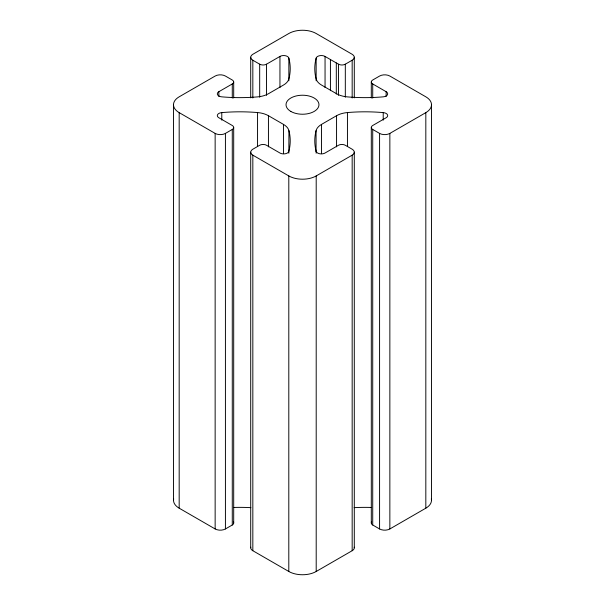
<?xml version="1.0" encoding="UTF-8"?>
<svg xmlns="http://www.w3.org/2000/svg" width="605" height="605" viewBox="0 0 605 605"><rect width="100%" height="100%" fill="white"/><g stroke="black" fill="none" stroke-linecap="round" stroke-linejoin="round"><path stroke-width="0.91" d="M352.171 97.987L352.171 60.228A7.268 4.197 0 0 0 352.171 54.291L316.203 33.525A19.375 11.185 0 0 0 288.797 33.525L252.829 54.291A7.268 4.197 0 0 0 252.829 60.228L259.681 64.183A4.848 2.798 0 0 0 266.533 64.183L279.949 56.439A5.248 3.033 0 0 1 285.295 55.698A5.248 3.033 0 0 1 288.85 58.125A121.113 69.923 0 0 1 288.933 78.779A19.375 11.185 0 0 1 283.465 85.063L268.438 93.737A19.375 11.185 0 0 1 257.556 96.891A121.113 69.923 0 0 1 221.785 96.845A5.248 3.033 0 0 1 217.588 94.796A5.248 3.033 0 0 1 218.859 91.703L232.275 83.959A4.848 2.798 0 0 0 232.275 80.004L225.423 76.049A7.268 4.197 0 0 0 215.146 76.049L179.178 96.815A19.375 11.185 0 0 0 179.178 112.636L179.178 508.185L215.146 528.952A7.268 4.197 0 0 0 225.423 528.952L232.275 524.996A4.848 2.798 0 0 0 233.326 521.949M179.178 112.636L215.146 133.403A7.268 4.197 0 0 0 225.423 133.403L232.275 129.447A4.848 2.798 0 0 0 232.275 125.492L218.859 117.748A5.248 3.033 0 0 1 217.588 114.655A5.248 3.033 0 0 1 221.785 112.606A121.113 69.923 0 0 1 257.556 112.56A19.375 11.185 0 0 1 268.438 115.714L283.465 124.388A19.375 11.185 0 0 1 288.933 130.672L288.85 153.209M371.674 521.949A4.848 2.798 0 0 0 372.725 524.996L379.577 528.952A7.268 4.197 0 0 0 389.854 528.952L425.822 508.185L425.822 112.636A19.375 11.185 0 0 0 425.822 96.815L389.854 76.049A7.268 4.197 0 0 0 379.577 76.049L372.725 80.004A4.848 2.798 0 0 0 372.725 83.959L386.141 91.703A5.248 3.033 0 0 1 387.412 94.796A5.248 3.033 0 0 1 383.215 96.845A121.113 69.923 0 0 1 347.444 96.891A19.375 11.185 0 0 1 336.562 93.737L321.535 85.063A19.375 11.185 0 0 1 316.067 78.779A121.113 69.923 0 0 1 316.15 58.125A5.248 3.033 0 0 1 319.705 55.698A5.248 3.033 0 0 1 325.051 56.439L338.467 64.183A4.848 2.798 0 0 0 345.319 64.183L352.171 60.228M316.067 151.447L316.067 130.672A19.375 11.185 0 0 1 321.535 124.388L336.562 115.714A19.375 11.185 0 0 1 347.444 112.56A121.113 69.923 0 0 1 383.215 112.606A5.248 3.033 0 0 1 387.412 114.655A5.248 3.033 0 0 1 386.141 117.748L372.725 125.492A4.848 2.798 0 0 0 372.725 129.447L372.725 524.996M288.933 130.672A121.113 69.923 0 0 1 288.85 151.326A5.248 3.033 0 0 1 285.295 153.753A5.248 3.033 0 0 1 279.949 153.012L266.533 145.268A4.848 2.798 0 0 0 259.681 145.268L252.829 149.223A7.268 4.197 0 0 0 252.829 155.16L288.797 175.926A19.375 11.185 0 0 0 316.203 175.926L352.171 155.16A7.268 4.197 0 0 0 352.171 149.223L345.319 145.268A4.848 2.798 0 0 0 338.467 145.268L325.051 153.012A5.248 3.033 0 0 1 319.705 153.753A5.248 3.033 0 0 1 316.15 151.326A121.113 69.923 0 0 1 316.067 130.672M372.725 129.447L379.577 133.403A7.268 4.197 0 0 0 389.854 133.403L425.822 112.636M250.765 547.192A7.268 4.197 0 0 0 252.829 550.709L288.797 571.475A19.375 11.185 0 0 0 316.203 571.475L352.171 550.709A7.268 4.197 0 0 0 354.235 547.192M431.494 104.725L431.494 500.274M389.854 133.403L389.854 528.952M386.141 91.703L386.141 96.422M383.215 112.606L383.215 120.161M379.577 133.403L379.577 528.952M372.725 83.959L372.725 98.116M371.304 81.978L371.304 98.033M371.304 127.466L371.304 523.023M354.296 57.263L354.296 97.851M354.296 152.188L354.296 547.737M352.171 155.16L352.171 550.709M347.444 112.56L347.444 146.539M345.319 64.183L345.319 97.224M338.467 64.183L338.467 95.333M336.562 115.714L336.562 146.871M336.312 62.935L336.312 94.093M330.428 59.54L330.428 90.689M325.051 56.439L325.051 87.589M321.535 124.388L321.535 153.655M316.203 175.926L316.203 571.475M316.15 58.125L316.15 80.783M316.15 151.326L316.15 153.209M288.85 58.125L288.85 80.783M288.797 175.926L288.797 571.475M283.465 124.388L283.465 153.655M279.949 56.439L279.949 87.589M268.438 115.714L268.438 146.871M266.533 64.183L266.533 95.333M259.681 64.183L259.681 97.224M257.556 112.56L257.556 146.539M252.829 60.228L252.829 97.987M252.829 155.16L252.829 550.709M250.704 57.263L250.704 97.851M250.704 152.188L250.704 547.737M233.696 81.978L233.696 98.033M233.696 127.466L233.696 523.023M232.275 83.959L232.275 98.116M232.275 129.447L232.275 524.996M225.423 133.403L225.423 528.952M221.785 112.606L221.785 120.161M218.859 91.703L218.859 96.422M215.146 133.403L215.146 528.952M173.506 104.725L173.506 500.274M233.689 507.459A121.113 69.923 0 0 1 250.871 507.648M431.327 498.815A19.375 11.185 0 0 1 425.822 508.185M354.129 507.648A121.113 69.923 0 0 1 371.311 507.459M179.178 508.185A19.375 11.185 0 0 1 173.673 498.815M290.854 111.449A16.464 9.506 0 0 0 318.404 107.183A16.464 9.506 0 0 0 298.235 95.545A16.464 9.506 0 0 0 290.854 111.449"/></g></svg>
